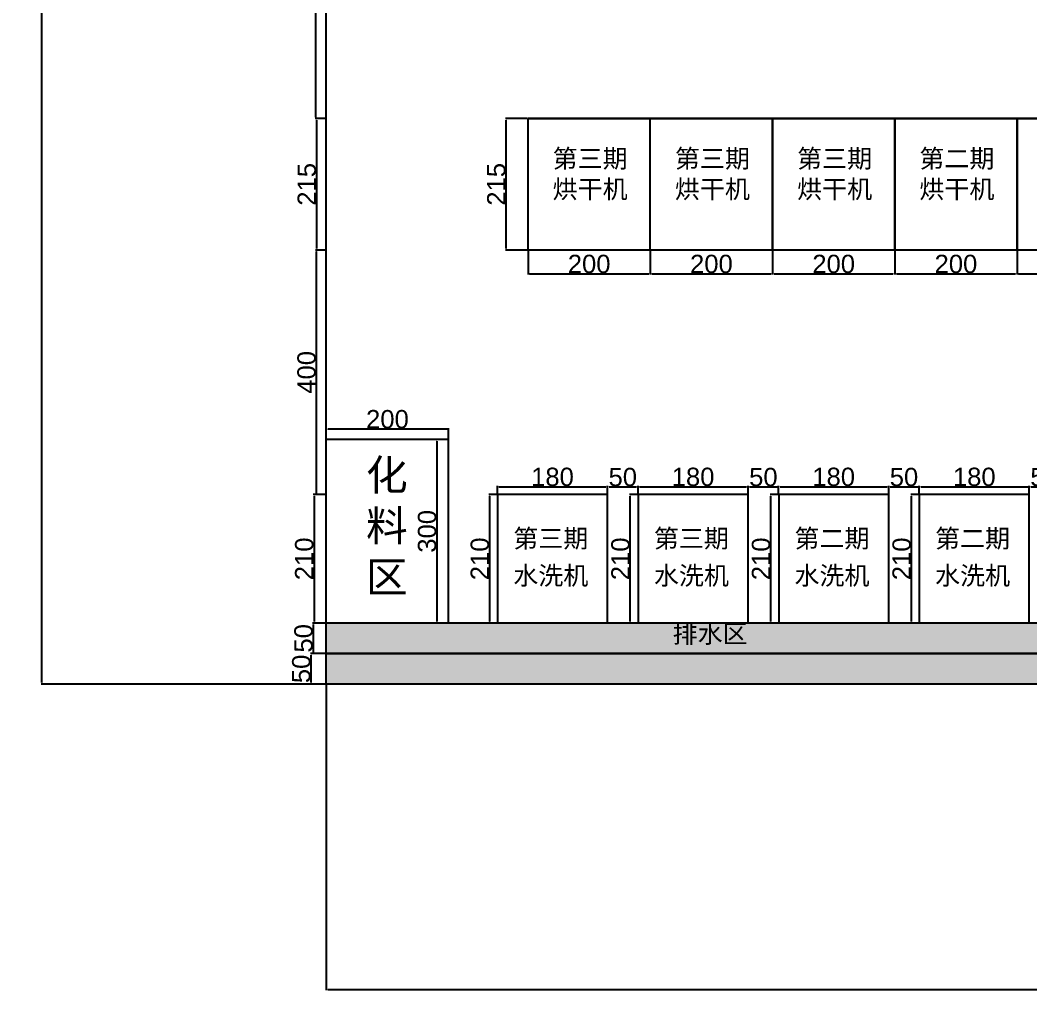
# Model space of a CAD drawing. Header units: millimetres. Extents: x 1761 to 11571, y -2876 to 3504.
# Drawn here: x 1761 to 3413, y -2288 to -699 of the extents above; entities that cross this region are included whole.
import ezdxf

# ---------------------------------------------------------------- set-up
doc = ezdxf.new("R2010")
doc.units = ezdxf.units.MM
doc.styles.get("Standard").update_dxf_attribs({"font": 'arial.ttf', "height": 30})
doc.dimstyles.new('ISO-25', dxfattribs={"dimtxt": 100, "dimasz": 2.5, "dimexe": 1.25, "dimexo": 0.625, "dimtad": 1, "dimtxsty": 'Standard', "dimcen": 2.5, "dimclrd": 2, "dimclre": 2, "dimclrt": 1, "dimadec": 0, "dimazin": 0, "dimtfac": 1, "dimtmove": 0, "dimatfit": 3, "dimfxl": 0, "dimarcsym": 0})

# ---------------------------------------------------------------- blocks, each defined once
blk = doc.blocks.new('*D5')
at = {"color": 2, "lineweight": -2, "transparency": 16777216}
for p, q in [((2261.7, -1786), (2261.7, -2286)), ((5461.7, -1786), (5461.7, -2286)), ((2264.2, -2284.8), (5459.2, -2284.8))]:
    blk.add_line(p, q, dxfattribs=at)
at = {"color": 2, "transparency": 16777216}
for points in [[(2264.2, -2284.3), (2264.2, -2285.2), (2261.7, -2284.8)], [(5459.2, -2284.3), (5459.2, -2285.2), (5461.7, -2284.8)]]:
    blk.add_solid(points, dxfattribs=at)
at = {"layer": 'Defpoints', "color": 0, "transparency": 16777216}
for p in [(2261.7, -1785.4), (5461.7, -1785.4), (5461.7, -2284.8)]:
    blk.add_point(p, dxfattribs=at)
at = {"color": 1, "transparency": 16777216, "insert": (3861.7, -2268.8), "char_height": 30, "attachment_point": 5}
blk.add_mtext('3200', dxfattribs=at)
blk = doc.blocks.new('*D8')
at = {"color": 2, "lineweight": -2, "transparency": 16777216}
for p, q in [((2261.1, 3001.5), (1795.3, 3001.5)), ((1796.6, -1782.9), (1796.6, 2999)), ((2254, -1785.4), (1795.3, -1785.4))]:
    blk.add_line(p, q, dxfattribs=at)
at = {"color": 2, "transparency": 16777216}
for points in [[(1796.2, 2999), (1797, 2999), (1796.6, 3001.5)], [(1796.2, -1782.9), (1797, -1782.9), (1796.6, -1785.4)]]:
    blk.add_solid(points, dxfattribs=at)
at = {"layer": 'Defpoints', "color": 0, "transparency": 16777216}
for p in [(1796.6, 3001.5), (2261.8, 3001.5), (2254.6, -1785.4)]:
    blk.add_point(p, dxfattribs=at)
at = {"color": 1, "transparency": 16777216, "insert": (1780.6, 608), "char_height": 30, "attachment_point": 5, "rotation": 90}
blk.add_mtext('4800', dxfattribs=at)
blk = doc.blocks.new('*D12')
at = {"color": 2, "lineweight": -2, "transparency": 16777216}
for p, q in [((2541.1, -1475.4), (2527.7, -1475.4)), ((2529, -1682.9), (2529, -1477.9)), ((2541.1, -1685.4), (2527.7, -1685.4))]:
    blk.add_line(p, q, dxfattribs=at)
at = {"color": 2, "transparency": 16777216}
for points in [[(2528.5, -1477.9), (2529.4, -1477.9), (2529, -1475.4)], [(2528.5, -1682.9), (2529.4, -1682.9), (2529, -1685.4)]]:
    blk.add_solid(points, dxfattribs=at)
at = {"layer": 'Defpoints', "color": 0, "transparency": 16777216}
for p in [(2529, -1475.4), (2541.7, -1475.4), (2541.7, -1685.4)]:
    blk.add_point(p, dxfattribs=at)
at = {"color": 1, "transparency": 16777216, "insert": (2513, -1580.4), "char_height": 30, "attachment_point": 5, "rotation": 90}
blk.add_mtext('210', dxfattribs=at)
blk = doc.blocks.new('*D13')
at = {"color": 2, "lineweight": -2, "transparency": 16777216}
for p, q in [((2541.7, -1474.8), (2541.7, -1461.2)), ((2544.2, -1462.5), (2719.2, -1462.5)), ((2721.7, -1474.8), (2721.7, -1461.2))]:
    blk.add_line(p, q, dxfattribs=at)
at = {"color": 2, "transparency": 16777216}
for points in [[(2544.2, -1462.1), (2544.2, -1462.9), (2541.7, -1462.5)], [(2719.2, -1462.1), (2719.2, -1462.9), (2721.7, -1462.5)]]:
    blk.add_solid(points, dxfattribs=at)
at = {"layer": 'Defpoints', "color": 0, "transparency": 16777216}
for p in [(2721.7, -1462.5), (2541.7, -1475.4), (2721.7, -1475.4)]:
    blk.add_point(p, dxfattribs=at)
at = {"color": 1, "transparency": 16777216, "insert": (2631.7, -1446.5), "char_height": 30, "attachment_point": 5}
blk.add_mtext('180', dxfattribs=at)
blk = doc.blocks.new('*D14')
at = {"color": 2, "lineweight": -2, "transparency": 16777216}
for p, q in [((2721.7, -1474.8), (2721.7, -1461.4)), ((2724.2, -1462.7), (2769.2, -1462.7)), ((2771.7, -1474.8), (2771.7, -1461.4))]:
    blk.add_line(p, q, dxfattribs=at)
at = {"color": 2, "transparency": 16777216}
for points in [[(2724.2, -1462.3), (2724.2, -1463.1), (2721.7, -1462.7)], [(2769.2, -1462.3), (2769.2, -1463.1), (2771.7, -1462.7)]]:
    blk.add_solid(points, dxfattribs=at)
at = {"layer": 'Defpoints', "color": 0, "transparency": 16777216}
for p in [(2771.7, -1462.7), (2721.7, -1475.4), (2771.7, -1475.4)]:
    blk.add_point(p, dxfattribs=at)
at = {"color": 1, "transparency": 16777216, "insert": (2746.7, -1446.8), "char_height": 30, "attachment_point": 5}
blk.add_mtext('50', dxfattribs=at)
blk = doc.blocks.new('*D15')
at = {"color": 2, "lineweight": -2, "transparency": 16777216}
for p, q in [((2771.1, -1475.4), (2757.7, -1475.4)), ((2759, -1682.9), (2759, -1477.9)), ((2771.1, -1685.4), (2757.7, -1685.4))]:
    blk.add_line(p, q, dxfattribs=at)
at = {"color": 2, "transparency": 16777216}
for points in [[(2758.5, -1477.9), (2759.4, -1477.9), (2759, -1475.4)], [(2758.5, -1682.9), (2759.4, -1682.9), (2759, -1685.4)]]:
    blk.add_solid(points, dxfattribs=at)
at = {"layer": 'Defpoints', "color": 0, "transparency": 16777216}
for p in [(2759, -1475.4), (2771.7, -1475.4), (2771.7, -1685.4)]:
    blk.add_point(p, dxfattribs=at)
at = {"color": 1, "transparency": 16777216, "insert": (2743, -1580.4), "char_height": 30, "attachment_point": 5, "rotation": 90}
blk.add_mtext('210', dxfattribs=at)
blk = doc.blocks.new('*D16')
at = {"color": 2, "lineweight": -2, "transparency": 16777216}
for p, q in [((2771.7, -1474.8), (2771.7, -1461.2)), ((2774.2, -1462.5), (2949.2, -1462.5)), ((2951.7, -1474.8), (2951.7, -1461.2))]:
    blk.add_line(p, q, dxfattribs=at)
at = {"color": 2, "transparency": 16777216}
for points in [[(2774.2, -1462.1), (2774.2, -1462.9), (2771.7, -1462.5)], [(2949.2, -1462.1), (2949.2, -1462.9), (2951.7, -1462.5)]]:
    blk.add_solid(points, dxfattribs=at)
at = {"layer": 'Defpoints', "color": 0, "transparency": 16777216}
for p in [(2951.7, -1462.5), (2771.7, -1475.4), (2951.7, -1475.4)]:
    blk.add_point(p, dxfattribs=at)
at = {"color": 1, "transparency": 16777216, "insert": (2861.7, -1446.5), "char_height": 30, "attachment_point": 5}
blk.add_mtext('180', dxfattribs=at)
blk = doc.blocks.new('*D17')
at = {"color": 2, "lineweight": -2, "transparency": 16777216}
for p, q in [((2951.7, -1474.8), (2951.7, -1461.4)), ((2954.2, -1462.7), (2999.2, -1462.7)), ((3001.7, -1474.8), (3001.7, -1461.4))]:
    blk.add_line(p, q, dxfattribs=at)
at = {"color": 2, "transparency": 16777216}
for points in [[(2954.2, -1462.3), (2954.2, -1463.1), (2951.7, -1462.7)], [(2999.2, -1462.3), (2999.2, -1463.1), (3001.7, -1462.7)]]:
    blk.add_solid(points, dxfattribs=at)
at = {"layer": 'Defpoints', "color": 0, "transparency": 16777216}
for p in [(3001.7, -1462.7), (2951.7, -1475.4), (3001.7, -1475.4)]:
    blk.add_point(p, dxfattribs=at)
at = {"color": 1, "transparency": 16777216, "insert": (2976.7, -1446.8), "char_height": 30, "attachment_point": 5}
blk.add_mtext('50', dxfattribs=at)
blk = doc.blocks.new('*D18')
at = {"color": 2, "lineweight": -2, "transparency": 16777216}
for p, q in [((3001.1, -1475.4), (2987.7, -1475.4)), ((2989, -1682.9), (2989, -1477.9)), ((3001.1, -1685.4), (2987.7, -1685.4))]:
    blk.add_line(p, q, dxfattribs=at)
at = {"color": 2, "transparency": 16777216}
for points in [[(2988.5, -1477.9), (2989.4, -1477.9), (2989, -1475.4)], [(2988.5, -1682.9), (2989.4, -1682.9), (2989, -1685.4)]]:
    blk.add_solid(points, dxfattribs=at)
at = {"layer": 'Defpoints', "color": 0, "transparency": 16777216}
for p in [(2989, -1475.4), (3001.7, -1475.4), (3001.7, -1685.4)]:
    blk.add_point(p, dxfattribs=at)
at = {"color": 1, "transparency": 16777216, "insert": (2973, -1580.4), "char_height": 30, "attachment_point": 5, "rotation": 90}
blk.add_mtext('210', dxfattribs=at)
blk = doc.blocks.new('*D19')
at = {"color": 2, "lineweight": -2, "transparency": 16777216}
for p, q in [((3001.7, -1474.8), (3001.7, -1461.2)), ((3004.2, -1462.5), (3179.2, -1462.5)), ((3181.7, -1474.8), (3181.7, -1461.2))]:
    blk.add_line(p, q, dxfattribs=at)
at = {"color": 2, "transparency": 16777216}
for points in [[(3004.2, -1462.1), (3004.2, -1462.9), (3001.7, -1462.5)], [(3179.2, -1462.1), (3179.2, -1462.9), (3181.7, -1462.5)]]:
    blk.add_solid(points, dxfattribs=at)
at = {"layer": 'Defpoints', "color": 0, "transparency": 16777216}
for p in [(3181.7, -1462.5), (3001.7, -1475.4), (3181.7, -1475.4)]:
    blk.add_point(p, dxfattribs=at)
at = {"color": 1, "transparency": 16777216, "insert": (3091.7, -1446.5), "char_height": 30, "attachment_point": 5}
blk.add_mtext('180', dxfattribs=at)
blk = doc.blocks.new('*D20')
at = {"color": 2, "lineweight": -2, "transparency": 16777216}
for p, q in [((3181.7, -1474.8), (3181.7, -1461.4)), ((3184.2, -1462.7), (3229.2, -1462.7)), ((3231.7, -1474.8), (3231.7, -1461.4))]:
    blk.add_line(p, q, dxfattribs=at)
at = {"color": 2, "transparency": 16777216}
for points in [[(3184.2, -1462.3), (3184.2, -1463.1), (3181.7, -1462.7)], [(3229.2, -1462.3), (3229.2, -1463.1), (3231.7, -1462.7)]]:
    blk.add_solid(points, dxfattribs=at)
at = {"layer": 'Defpoints', "color": 0, "transparency": 16777216}
for p in [(3231.7, -1462.7), (3181.7, -1475.4), (3231.7, -1475.4)]:
    blk.add_point(p, dxfattribs=at)
at = {"color": 1, "transparency": 16777216, "insert": (3206.7, -1446.8), "char_height": 30, "attachment_point": 5}
blk.add_mtext('50', dxfattribs=at)
blk = doc.blocks.new('*D21')
at = {"color": 2, "lineweight": -2, "transparency": 16777216}
for p, q in [((3231.1, -1475.4), (3217.7, -1475.4)), ((3219, -1682.9), (3219, -1477.9)), ((3231.1, -1685.4), (3217.7, -1685.4))]:
    blk.add_line(p, q, dxfattribs=at)
at = {"color": 2, "transparency": 16777216}
for points in [[(3218.5, -1477.9), (3219.4, -1477.9), (3219, -1475.4)], [(3218.5, -1682.9), (3219.4, -1682.9), (3219, -1685.4)]]:
    blk.add_solid(points, dxfattribs=at)
at = {"layer": 'Defpoints', "color": 0, "transparency": 16777216}
for p in [(3219, -1475.4), (3231.7, -1475.4), (3231.7, -1685.4)]:
    blk.add_point(p, dxfattribs=at)
at = {"color": 1, "transparency": 16777216, "insert": (3203, -1580.4), "char_height": 30, "attachment_point": 5, "rotation": 90}
blk.add_mtext('210', dxfattribs=at)
blk = doc.blocks.new('*D22')
at = {"color": 2, "lineweight": -2, "transparency": 16777216}
for p, q in [((3231.7, -1474.8), (3231.7, -1461.2)), ((3234.2, -1462.5), (3409.2, -1462.5)), ((3411.7, -1474.8), (3411.7, -1461.2))]:
    blk.add_line(p, q, dxfattribs=at)
at = {"color": 2, "transparency": 16777216}
for points in [[(3234.2, -1462.1), (3234.2, -1462.9), (3231.7, -1462.5)], [(3409.2, -1462.1), (3409.2, -1462.9), (3411.7, -1462.5)]]:
    blk.add_solid(points, dxfattribs=at)
at = {"layer": 'Defpoints', "color": 0, "transparency": 16777216}
for p in [(3411.7, -1462.5), (3231.7, -1475.4), (3411.7, -1475.4)]:
    blk.add_point(p, dxfattribs=at)
at = {"color": 1, "transparency": 16777216, "insert": (3321.7, -1446.5), "char_height": 30, "attachment_point": 5}
blk.add_mtext('180', dxfattribs=at)
blk = doc.blocks.new('*D23')
at = {"color": 2, "lineweight": -2, "transparency": 16777216}
for p, q in [((3411.7, -1474.8), (3411.7, -1461.4)), ((3414.2, -1462.7), (3459.2, -1462.7)), ((3461.7, -1474.8), (3461.7, -1461.4))]:
    blk.add_line(p, q, dxfattribs=at)
at = {"color": 2, "transparency": 16777216}
for points in [[(3414.2, -1462.3), (3414.2, -1463.1), (3411.7, -1462.7)], [(3459.2, -1462.3), (3459.2, -1463.1), (3461.7, -1462.7)]]:
    blk.add_solid(points, dxfattribs=at)
at = {"layer": 'Defpoints', "color": 0, "transparency": 16777216}
for p in [(3461.7, -1462.7), (3411.7, -1475.4), (3461.7, -1475.4)]:
    blk.add_point(p, dxfattribs=at)
at = {"color": 1, "transparency": 16777216, "insert": (3436.7, -1446.8), "char_height": 30, "attachment_point": 5}
blk.add_mtext('50', dxfattribs=at)
blk = doc.blocks.new('*D43')
at = {"color": 2, "lineweight": -2, "transparency": 16777216}
for p, q in [((2261.8, -860.4), (2244.6, -860.4)), ((2245.8, -862.9), (2245.8, -1072.9)), ((2261.8, -1075.4), (2244.6, -1075.4))]:
    blk.add_line(p, q, dxfattribs=at)
at = {"color": 2, "transparency": 16777216}
for points in [[(2245.4, -862.9), (2246.2, -862.9), (2245.8, -860.4)], [(2245.4, -1072.9), (2246.2, -1072.9), (2245.8, -1075.4)]]:
    blk.add_solid(points, dxfattribs=at)
at = {"layer": 'Defpoints', "color": 0, "transparency": 16777216}
for p in [(2262.4, -860.4), (2245.8, -1075.4), (2262.4, -1075.4)]:
    blk.add_point(p, dxfattribs=at)
at = {"color": 1, "transparency": 16777216, "insert": (2229.9, -967.9), "char_height": 30, "attachment_point": 5, "rotation": 90}
blk.add_mtext('215', dxfattribs=at)
blk = doc.blocks.new('*D45')
at = {"color": 2, "lineweight": -2, "transparency": 16777216}
for p, q in [((2591.7, -1076), (2591.7, -1115.5)), ((2791.7, -1076), (2791.7, -1115.5)), ((2594.2, -1114.2), (2789.2, -1114.2))]:
    blk.add_line(p, q, dxfattribs=at)
at = {"color": 2, "transparency": 16777216}
for points in [[(2594.2, -1113.8), (2594.2, -1114.6), (2591.7, -1114.2)], [(2789.2, -1113.8), (2789.2, -1114.6), (2791.7, -1114.2)]]:
    blk.add_solid(points, dxfattribs=at)
at = {"layer": 'Defpoints', "color": 0, "transparency": 16777216}
for p in [(2591.7, -1075.4), (2791.7, -1075.4), (2791.7, -1114.2)]:
    blk.add_point(p, dxfattribs=at)
at = {"color": 1, "transparency": 16777216, "insert": (2691.7, -1098.3), "char_height": 30, "attachment_point": 5}
blk.add_mtext('200', dxfattribs=at)
blk = doc.blocks.new('*D46')
at = {"color": 2, "lineweight": -2, "transparency": 16777216}
for p, q in [((2791.7, -1076), (2791.7, -1115.5)), ((2991.7, -1076), (2991.7, -1115.5)), ((2794.2, -1114.2), (2989.2, -1114.2))]:
    blk.add_line(p, q, dxfattribs=at)
at = {"color": 2, "transparency": 16777216}
for points in [[(2794.2, -1113.8), (2794.2, -1114.6), (2791.7, -1114.2)], [(2989.2, -1113.8), (2989.2, -1114.6), (2991.7, -1114.2)]]:
    blk.add_solid(points, dxfattribs=at)
at = {"layer": 'Defpoints', "color": 0, "transparency": 16777216}
for p in [(2791.7, -1075.4), (2991.7, -1075.4), (2991.7, -1114.2)]:
    blk.add_point(p, dxfattribs=at)
at = {"color": 1, "transparency": 16777216, "insert": (2891.7, -1098.3), "char_height": 30, "attachment_point": 5}
blk.add_mtext('200', dxfattribs=at)
blk = doc.blocks.new('*D47')
at = {"color": 2, "lineweight": -2, "transparency": 16777216}
for p, q in [((2991.7, -1076), (2991.7, -1115.5)), ((3191.7, -1076), (3191.7, -1115.5)), ((2994.2, -1114.2), (3189.2, -1114.2))]:
    blk.add_line(p, q, dxfattribs=at)
at = {"color": 2, "transparency": 16777216}
for points in [[(2994.2, -1113.8), (2994.2, -1114.6), (2991.7, -1114.2)], [(3189.2, -1113.8), (3189.2, -1114.6), (3191.7, -1114.2)]]:
    blk.add_solid(points, dxfattribs=at)
at = {"layer": 'Defpoints', "color": 0, "transparency": 16777216}
for p in [(2991.7, -1075.4), (3191.7, -1075.4), (3191.7, -1114.2)]:
    blk.add_point(p, dxfattribs=at)
at = {"color": 1, "transparency": 16777216, "insert": (3091.7, -1098.3), "char_height": 30, "attachment_point": 5}
blk.add_mtext('200', dxfattribs=at)
blk = doc.blocks.new('*D48')
at = {"color": 2, "lineweight": -2, "transparency": 16777216}
for p, q in [((3191.7, -1076), (3191.7, -1115.5)), ((3391.7, -1076), (3391.7, -1115.5)), ((3194.2, -1114.2), (3389.2, -1114.2))]:
    blk.add_line(p, q, dxfattribs=at)
at = {"color": 2, "transparency": 16777216}
for points in [[(3194.2, -1113.8), (3194.2, -1114.6), (3191.7, -1114.2)], [(3389.2, -1113.8), (3389.2, -1114.6), (3391.7, -1114.2)]]:
    blk.add_solid(points, dxfattribs=at)
at = {"layer": 'Defpoints', "color": 0, "transparency": 16777216}
for p in [(3191.7, -1075.4), (3391.7, -1075.4), (3391.7, -1114.2)]:
    blk.add_point(p, dxfattribs=at)
at = {"color": 1, "transparency": 16777216, "insert": (3291.7, -1098.3), "char_height": 30, "attachment_point": 5}
blk.add_mtext('200', dxfattribs=at)
blk = doc.blocks.new('*D49')
at = {"color": 2, "lineweight": -2, "transparency": 16777216}
for p, q in [((3391.7, -1076), (3391.7, -1115.5)), ((3591.7, -1076), (3591.7, -1115.5)), ((3394.2, -1114.2), (3589.2, -1114.2))]:
    blk.add_line(p, q, dxfattribs=at)
at = {"color": 2, "transparency": 16777216}
for points in [[(3394.2, -1113.8), (3394.2, -1114.6), (3391.7, -1114.2)], [(3589.2, -1113.8), (3589.2, -1114.6), (3591.7, -1114.2)]]:
    blk.add_solid(points, dxfattribs=at)
at = {"layer": 'Defpoints', "color": 0, "transparency": 16777216}
for p in [(3391.7, -1075.4), (3591.7, -1075.4), (3591.7, -1114.2)]:
    blk.add_point(p, dxfattribs=at)
at = {"color": 1, "transparency": 16777216, "insert": (3491.7, -1098.3), "char_height": 30, "attachment_point": 5}
blk.add_mtext('200', dxfattribs=at)
blk = doc.blocks.new('*D56')
at = {"color": 2, "lineweight": -2, "transparency": 16777216}
for p, q in [((2261.1, -1075.4), (2244.2, -1075.4)), ((2245.4, -1472.9), (2245.4, -1077.9)), ((2261.1, -1475.4), (2244.2, -1475.4))]:
    blk.add_line(p, q, dxfattribs=at)
at = {"color": 2, "transparency": 16777216}
for points in [[(2245, -1077.9), (2245.8, -1077.9), (2245.4, -1075.4)], [(2245, -1472.9), (2245.8, -1472.9), (2245.4, -1475.4)]]:
    blk.add_solid(points, dxfattribs=at)
at = {"layer": 'Defpoints', "color": 0, "transparency": 16777216}
for p in [(2245.4, -1075.4), (2261.7, -1075.4), (2261.7, -1475.4)]:
    blk.add_point(p, dxfattribs=at)
at = {"color": 1, "transparency": 16777216, "insert": (2229.5, -1275.4), "char_height": 30, "attachment_point": 5, "rotation": 90}
blk.add_mtext('400', dxfattribs=at)
blk = doc.blocks.new('*D57')
at = {"color": 2, "lineweight": -2, "transparency": 16777216}
for p, q in [((2261.1, -1735.4), (2235.6, -1735.4)), ((2236.9, -1782.9), (2236.9, -1737.9)), ((2261.1, -1785.4), (2235.6, -1785.4))]:
    blk.add_line(p, q, dxfattribs=at)
at = {"color": 2, "transparency": 16777216}
for points in [[(2236.5, -1737.9), (2237.3, -1737.9), (2236.9, -1735.4)], [(2236.5, -1782.9), (2237.3, -1782.9), (2236.9, -1785.4)]]:
    blk.add_solid(points, dxfattribs=at)
at = {"layer": 'Defpoints', "color": 0, "transparency": 16777216}
for p in [(2236.9, -1735.4), (2261.7, -1735.4), (2261.7, -1785.4)]:
    blk.add_point(p, dxfattribs=at)
at = {"color": 1, "transparency": 16777216, "insert": (2220.9, -1760.4), "char_height": 30, "attachment_point": 5, "rotation": 90}
blk.add_mtext('50', dxfattribs=at)
blk = doc.blocks.new('*D58')
at = {"color": 2, "lineweight": -2, "transparency": 16777216}
for p, q in [((2261.1, -1475.4), (2240.4, -1475.4)), ((2241.7, -1477.9), (2241.7, -1682.9)), ((2261.1, -1685.4), (2240.4, -1685.4))]:
    blk.add_line(p, q, dxfattribs=at)
at = {"color": 2, "transparency": 16777216}
for points in [[(2241.2, -1477.9), (2242.1, -1477.9), (2241.7, -1475.4)], [(2241.2, -1682.9), (2242.1, -1682.9), (2241.7, -1685.4)]]:
    blk.add_solid(points, dxfattribs=at)
at = {"layer": 'Defpoints', "color": 0, "transparency": 16777216}
for p in [(2261.7, -1475.4), (2241.7, -1685.4), (2261.7, -1685.4)]:
    blk.add_point(p, dxfattribs=at)
at = {"color": 1, "transparency": 16777216, "insert": (2225.7, -1580.4), "char_height": 30, "attachment_point": 5, "rotation": 90}
blk.add_mtext('210', dxfattribs=at)
blk = doc.blocks.new('*D59')
at = {"color": 2, "lineweight": -2, "transparency": 16777216}
for p, q in [((2261.1, -1685.4), (2239.2, -1685.4)), ((2240.4, -1687.9), (2240.4, -1732.9)), ((2261.1, -1735.4), (2239.2, -1735.4))]:
    blk.add_line(p, q, dxfattribs=at)
at = {"color": 2, "transparency": 16777216}
for points in [[(2240, -1687.9), (2240.8, -1687.9), (2240.4, -1685.4)], [(2240, -1732.9), (2240.8, -1732.9), (2240.4, -1735.4)]]:
    blk.add_solid(points, dxfattribs=at)
at = {"layer": 'Defpoints', "color": 0, "transparency": 16777216}
for p in [(2261.7, -1685.4), (2240.4, -1735.4), (2261.7, -1735.4)]:
    blk.add_point(p, dxfattribs=at)
at = {"color": 1, "transparency": 16777216, "insert": (2224.5, -1710.4), "char_height": 30, "attachment_point": 5, "rotation": 90}
blk.add_mtext('50', dxfattribs=at)
blk = doc.blocks.new('*D61')
at = {"color": 2, "lineweight": -2, "transparency": 16777216}
for p, q in [((2591.1, -860.4), (2554.7, -860.4)), ((2555.9, -1072.9), (2555.9, -862.9)), ((2591.1, -1075.4), (2554.7, -1075.4))]:
    blk.add_line(p, q, dxfattribs=at)
at = {"color": 2, "transparency": 16777216}
for points in [[(2555.5, -862.9), (2556.4, -862.9), (2555.9, -860.4)], [(2555.5, -1072.9), (2556.4, -1072.9), (2555.9, -1075.4)]]:
    blk.add_solid(points, dxfattribs=at)
at = {"layer": 'Defpoints', "color": 0, "transparency": 16777216}
for p in [(2555.9, -860.4), (2591.7, -860.4), (2591.7, -1075.4)]:
    blk.add_point(p, dxfattribs=at)
at = {"color": 1, "transparency": 16777216, "insert": (2540, -967.9), "char_height": 30, "attachment_point": 5, "rotation": 90}
blk.add_mtext('215', dxfattribs=at)
blk = doc.blocks.new('*D77')
at = {"color": 2, "lineweight": -2, "transparency": 16777216}
for p, q in [((2261.1, -360.4), (2243.3, -360.4)), ((2244.6, -857.9), (2244.6, -362.9)), ((2261.1, -860.4), (2243.3, -860.4))]:
    blk.add_line(p, q, dxfattribs=at)
at = {"color": 2, "transparency": 16777216}
for points in [[(2244.2, -362.9), (2245, -362.9), (2244.6, -360.4)], [(2244.2, -857.9), (2245, -857.9), (2244.6, -860.4)]]:
    blk.add_solid(points, dxfattribs=at)
at = {"layer": 'Defpoints', "color": 0, "transparency": 16777216}
for p in [(2244.6, -360.4), (2261.7, -360.4), (2261.7, -860.4)]:
    blk.add_point(p, dxfattribs=at)
at = {"color": 1, "transparency": 16777216, "insert": (2228.6, -610.4), "char_height": 30, "attachment_point": 5, "rotation": 90}
blk.add_mtext('500', dxfattribs=at)
blk = doc.blocks.new('*D80')
at = {"color": 2, "lineweight": -2, "transparency": 16777216}
for p, q in [((2261.7, -1384.8), (2261.7, -1366.9)), ((2459.2, -1368.1), (2264.2, -1368.1)), ((2461.7, -1384.8), (2461.7, -1366.9))]:
    blk.add_line(p, q, dxfattribs=at)
at = {"color": 2, "transparency": 16777216}
for points in [[(2264.2, -1367.7), (2264.2, -1368.6), (2261.7, -1368.1)], [(2459.2, -1367.7), (2459.2, -1368.6), (2461.7, -1368.1)]]:
    blk.add_solid(points, dxfattribs=at)
at = {"layer": 'Defpoints', "color": 0, "transparency": 16777216}
for p in [(2261.7, -1368.1), (2261.7, -1385.4), (2461.7, -1385.4)]:
    blk.add_point(p, dxfattribs=at)
at = {"color": 1, "transparency": 16777216, "insert": (2361.7, -1352.2), "char_height": 30, "attachment_point": 5}
blk.add_mtext('200', dxfattribs=at)
blk = doc.blocks.new('*D81')
at = {"color": 2, "lineweight": -2, "transparency": 16777216}
for p, q in [((2461.1, -1385.4), (2441.4, -1385.4)), ((2442.6, -1387.9), (2442.6, -1682.9)), ((2461.1, -1685.4), (2441.4, -1685.4))]:
    blk.add_line(p, q, dxfattribs=at)
at = {"color": 2, "transparency": 16777216}
for points in [[(2442.2, -1387.9), (2443, -1387.9), (2442.6, -1385.4)], [(2442.2, -1682.9), (2443, -1682.9), (2442.6, -1685.4)]]:
    blk.add_solid(points, dxfattribs=at)
at = {"layer": 'Defpoints', "color": 0, "transparency": 16777216}
for p in [(2461.7, -1385.4), (2442.6, -1685.4), (2461.7, -1685.4)]:
    blk.add_point(p, dxfattribs=at)
at = {"color": 1, "transparency": 16777216, "insert": (2426.7, -1535.4), "char_height": 30, "attachment_point": 5, "rotation": 90}
blk.add_mtext('300', dxfattribs=at)

msp = doc.modelspace()

# ---------------------------------------------------------------- hatches: boundary and pattern name
h = msp.add_hatch()
h.set_pattern_fill('AR-CONC', color=255, scale=0.2)
h.paths.add_polyline_path([(4856.798, -1735.42), (4856.798, -1685.42), (2261.742, -1685.42), (2261.742, -1735.42)])
h.paths.add_polyline_path([(4261.423, -1736.583), (4405.139, -1736.583), (4405.139, -1678.678), (4261.423, -1678.678)], flags=9)
h.paths.add_polyline_path([(2819.002, -1736.583), (2962.717, -1736.583), (2962.717, -1678.678), (2819.002, -1678.678)], flags=9)
h.paths.add_polyline_path([(3595.087, -1736.583), (3738.802, -1736.583), (3738.802, -1678.678), (3595.087, -1678.678)], flags=9)
h = msp.add_hatch()
h.set_pattern_fill('ANGLE', color=255, scale=3)
h.set_pattern_definition([(0, (0, 0), (0, 20.955), [15.24, -5.715]), (90, (0, 0), (-20.955, 1e-15), [15.24, -5.715])])
h.paths.add_polyline_path([(2261.742, -1735.42), (2261.742, -1785.42), (4856.798, -1785.42), (4856.798, -1735.42)])

# ---------------------------------------------------------------- linework, layer by layer
at = {"color": 255}
for p, q in [((2261.742, -1785.42), (2261.752, 3001.473)), ((2591.742, -1075.42), (2591.742, -860.42)), ((2791.742, -860.42), (2591.742, -860.42)), ((2591.742, -860.42), (3791.742, -860.42)), ((2791.742, -1075.42), (2791.742, -860.42)), ((2991.742, -860.42), (2791.742, -860.42)), ((2991.742, -1075.42), (2991.742, -860.42)), ((3191.742, -860.42), (2991.742, -860.42)), ((2991.742, -860.42), (2991.742, -1075.42)), ((3191.742, -1075.42), (3191.742, -860.42)), ((3391.742, -860.42), (3191.742, -860.42)), ((3191.742, -860.42), (3191.742, -1075.42)), ((3391.742, -1075.42), (3391.742, -860.42)), ((3591.742, -860.42), (3391.742, -860.42)), ((3391.742, -860.42), (3391.742, -1075.42)), ((2261.743, -1475.42), (2261.743, -1075.42)), ((2791.742, -1075.42), (2591.742, -1075.42)), ((2991.742, -1075.42), (2791.742, -1075.42)), ((3191.742, -1075.42), (2991.742, -1075.42)), ((3391.742, -1075.42), (3191.742, -1075.42)), ((3591.742, -1075.42), (3391.742, -1075.42)), ((2461.742, -1385.42), (2261.742, -1385.42)), ((2461.742, -1685.42), (2461.742, -1385.42)), ((2721.742, -1475.42), (2541.742, -1475.42)), ((2541.742, -1475.42), (2541.742, -1685.42)), ((2721.742, -1685.42), (2721.742, -1475.42)), ((2951.742, -1475.42), (2771.742, -1475.42)), ((2771.742, -1475.42), (2771.742, -1685.42)), ((2951.742, -1685.42), (2951.742, -1475.42)), ((3181.742, -1475.42), (3001.742, -1475.42)), ((3001.742, -1475.42), (3001.742, -1685.42)), ((3181.742, -1685.42), (3181.742, -1475.42)), ((3411.742, -1475.42), (3231.742, -1475.42)), ((3231.742, -1475.42), (3231.742, -1685.42)), ((3411.742, -1685.42), (3411.742, -1475.42)), ((4856.798, -1685.42), (2261.742, -1685.42)), ((4856.798, -1735.42), (2261.742, -1735.42)), ((5461.742, -1785.42), (2261.742, -1785.42))]:
    msp.add_line(p, q, dxfattribs=at)
msp.add_lwpolyline([(4856.798, -1785.42), (2261.742, -1785.42), (2261.742, -1735.42), (4856.798, -1735.42)], close=True, dxfattribs=at)

# ---------------------------------------------------------------- texts
at = {"color": 255, "attachment_point": 1}
for s, width, gutter_width, insert, char_height in [('{\\fSimSun|b0|i0|c134|p2;第三期\\P烘干机}', 285.80962, 1000, (2631.885, -910.708), 30), ('{\\fSimSun|b0|i0|c134|p2;第三期\\P烘干机}', 285.80962, 1000, (2831.885, -910.708), 30), ('{\\fSimSun|b0|i0|c134|p2;第三期\\P烘干机}', 285.80962, 1000, (3031.885, -910.708), 30), ('{\\fSimSun|b0|i0|c134|p2;第二期\\P烘干机}', 285.80962, 1000, (3231.885, -910.708), 30), ('{\\fSimSun|b0|i0|c134|p2;化料区}', 30, 150, (2326.641, -1418.148), 50), ('{\\fSimSun|b0|i0|c134|p2;第三期}', 126.09135, 1000, (2567.511, -1532.004), 30), ('{\\fSimSun|b0|i0|c134|p2;第三期}', 126.09135, 1000, (2797.511, -1532.004), 30), ('{\\fSimSun|b0|i0|c134|p2;第二期}', 126.09135, 1000, (3027.511, -1532.004), 30), ('{\\fSimSun|b0|i0|c134|p2;第二期}', 126.09135, 1000, (3257.511, -1532.004), 30), ('{\\fSimSun|b0|i0|c134|p2;水洗机}', 126.09135, 1000, (2567.511, -1592.821), 30), ('{\\fSimSun|b0|i0|c134|p2;水洗机}', 126.09135, 1000, (2797.511, -1592.821), 30), ('{\\fSimSun|b0|i0|c134|p2;水洗机}', 126.09135, 1000, (3027.511, -1592.821), 30), ('{\\fSimSun|b0|i0|c134|p2;水洗机}', 126.09135, 1000, (3257.511, -1592.821), 30)]:
    msp.add_mtext_dynamic_manual_height_columns(s, width=width, gutter_width=gutter_width, heights=[0], dxfattribs=dict(at, insert=insert, char_height=char_height))
at = {"color": 1, "insert": (2828.178, -1687.854), "char_height": 30, "attachment_point": 1}
msp.add_mtext_dynamic_manual_height_columns('{\\fSimSun|b0|i0|c134|p2;排水区}', width=1038.98784, gutter_width=1000, heights=[0], dxfattribs=at)

# ---------------------------------------------------------------- dimensions: what is measured, and where the dimension line sits
at = {"color": 255}
dim = msp.add_linear_dim(base=(1796.575, 3001.473), p1=(2254.612, -1785.42), p2=(2261.752, 3001.473), angle=90, text='4800', dimstyle='ISO-25', override={"dimtxt": 200}, dxfattribs=at)
dim.commit()
dim.dimension.update_dxf_attribs({"geometry": '*D8', "text_midpoint": (1780.633, 608.026)})
for base, p1, p2, picture, middle in [((2244.582, -360.42), (2261.744, -860.42), (2261.745, -360.42), '*D77', (2228.639, -610.42)), ((2245.832, -1075.42), (2262.436, -860.42), (2262.436, -1075.42), '*D43', (2229.889, -967.92)), ((2555.942, -860.42), (2591.742, -1075.42), (2591.742, -860.42), '*D61', (2539.999, -967.92)), ((2245.415, -1075.42), (2261.743, -1475.42), (2261.743, -1075.42), '*D56', (2229.473, -1275.42)), ((2241.665, -1685.42), (2261.743, -1475.42), (2261.742, -1685.42), '*D58', (2225.723, -1580.42)), ((2528.959, -1475.42), (2541.742, -1685.42), (2541.742, -1475.42), '*D12', (2513.017, -1580.42)), ((2758.959, -1475.42), (2771.742, -1685.42), (2771.742, -1475.42), '*D15', (2743.017, -1580.42)), ((2988.959, -1475.42), (3001.742, -1685.42), (3001.742, -1475.42), '*D18', (2973.017, -1580.42)), ((3218.959, -1475.42), (3231.742, -1685.42), (3231.742, -1475.42), '*D21', (3203.017, -1580.42)), ((2240.415, -1735.42), (2261.742, -1685.42), (2261.742, -1735.42), '*D59', (2224.473, -1710.42)), ((2236.89, -1735.42), (2261.742, -1785.42), (2261.742, -1735.42), '*D57', (2220.948, -1760.42))]:
    dim = msp.add_linear_dim(base=base, p1=p1, p2=p2, angle=90, dimstyle='ISO-25', dxfattribs=at)
    dim.commit()
    dim.dimension.update_dxf_attribs({"geometry": picture, "text_midpoint": middle})
for base, p1, p2, picture, middle in [((2791.742, -1114.206), (2591.742, -1075.42), (2791.742, -1075.42), '*D45', (2691.742, -1098.264)), ((2991.742, -1114.206), (2791.742, -1075.42), (2991.742, -1075.42), '*D46', (2891.742, -1098.264)), ((3191.742, -1114.206), (2991.742, -1075.42), (3191.742, -1075.42), '*D47', (3091.742, -1098.264)), ((3391.742, -1114.206), (3191.742, -1075.42), (3391.742, -1075.42), '*D48', (3291.742, -1098.264)), ((3591.742, -1114.206), (3391.742, -1075.42), (3591.742, -1075.42), '*D49', (3491.742, -1098.264)), ((2721.742, -1462.491), (2541.742, -1475.42), (2721.742, -1475.42), '*D13', (2631.742, -1446.549)), ((2951.742, -1462.491), (2771.742, -1475.42), (2951.742, -1475.42), '*D16', (2861.742, -1446.549)), ((3181.742, -1462.491), (3001.742, -1475.42), (3181.742, -1475.42), '*D19', (3091.742, -1446.549)), ((3411.742, -1462.491), (3231.742, -1475.42), (3411.742, -1475.42), '*D22', (3321.742, -1446.549))]:
    dim = msp.add_linear_dim(base=base, p1=p1, p2=p2, dimstyle='ISO-25', dxfattribs=at)
    dim.commit()
    dim.dimension.update_dxf_attribs({"geometry": picture, "text_midpoint": middle})
for base, p1, p2, override, picture, middle in [((2261.743, -1368.142), (2461.742, -1385.42), (2261.743, -1385.42), {"dimtfillclr": 1}, '*D80', (2361.742, -1352.2)), ((5461.742, -2284.755), (2261.742, -1785.42), (5461.742, -1785.42), {"dimtxt": 200}, '*D5', (3861.742, -2268.803))]:
    dim = msp.add_linear_dim(base=base, p1=p1, p2=p2, dimstyle='ISO-25', override=override, dxfattribs=at)
    dim.commit()
    dim.dimension.update_dxf_attribs({"geometry": picture, "text_midpoint": middle})
dim = msp.add_linear_dim(base=(2442.617, -1685.42), p1=(2461.742, -1385.42), p2=(2461.742, -1685.42), angle=90, dimstyle='ISO-25', override={"dimtfillclr": 1}, dxfattribs=at)
dim.commit()
dim.dimension.update_dxf_attribs({"geometry": '*D81', "text_midpoint": (2426.665, -1535.42)})
for base, p1, p2, picture, middle in [((2771.742, -1462.7), (2721.671, -1475.42), (2771.742, -1475.42), '*D14', (2746.707, -1446.757)), ((3001.742, -1462.7), (2951.671, -1475.42), (3001.742, -1475.42), '*D17', (2976.707, -1446.757)), ((3231.742, -1462.7), (3181.671, -1475.42), (3231.742, -1475.42), '*D20', (3206.707, -1446.757)), ((3461.742, -1462.7), (3411.671, -1475.42), (3461.742, -1475.42), '*D23', (3436.707, -1446.757))]:
    dim = msp.add_linear_dim(base=base, p1=p1, p2=p2, text='50', dimstyle='ISO-25', dxfattribs=at)
    dim.commit()
    dim.dimension.update_dxf_attribs({"geometry": picture, "text_midpoint": middle})

doc.saveas('drawing.dxf')
